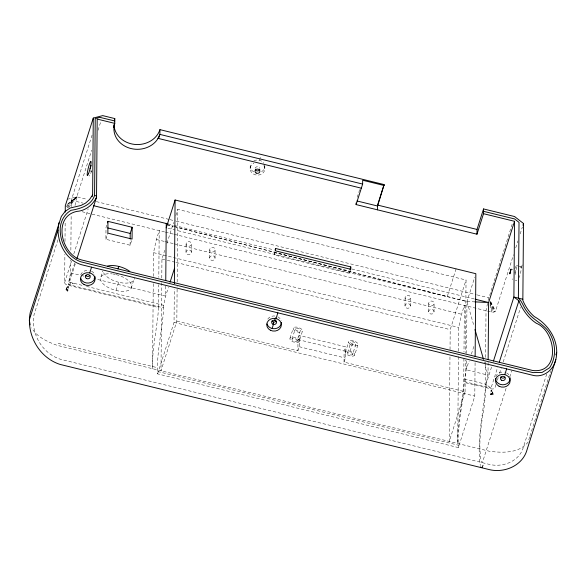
<?xml version="1.0" encoding="UTF-8"?>
<svg xmlns="http://www.w3.org/2000/svg" width="586" height="586" viewBox="0 0 586 586"><rect width="100%" height="100%" fill="white"/><g stroke="black" fill="none" stroke-linecap="round" stroke-linejoin="round"><path stroke-width="0.44" stroke-dasharray="2.93 2.2" d="M153.261 283.712L152.528 368.697C151.899 348.055 157.363 328.021 158.55 307.525L66.54 284.833L65.119 283.785L64.643 282.613L64.892 254.229M65.002 241.417L65.156 223.105M70.371 284.232L70.386 282.437M475.085 362.741L474.799 396.114L458.369 447.587L157.612 373.883C156.411 351.622 162.556 330.006 163.604 307.899L68.65 284.628L68.679 282.02L70.672 272.864L70.781 260.155M70.862 250.163L71.17 214.762M71.236 206.594L71.294 200.236L92.236 134.619M72.261 283.8L72.268 282.899M131.579 240.612L130.107 245.226L105.898 239.293L106 227.507L106.982 224.431M130.107 245.226L130.158 239.791M153.32 276.402L153.525 252.639L156.389 239.476L159.209 230.628L158.806 277.317M158.55 307.525L158.747 284.642M161.751 282.628L160.996 370.777L176.833 321.15L177.126 286.62M161.787 278.086L161.948 259.005L164.732 250.295M163.604 307.899L163.626 305.291L165.626 296.128L168.402 287.433M165.706 286.115L165.626 296.128L93.745 278.518M157.612 373.883L174.042 322.41L174.328 289.045M177.162 282.071L177.792 209.378L466.038 280.013L465.416 352.713M186.011 252.214L186.084 243.886M191.38 252.273A2.681 2.344 0.5 0 0 187.374 250.2A2.681 2.344 0.5 0 0 187.33 254.258A2.681 2.344 0.5 0 0 191.38 252.273L191.446 243.937A2.681 2.344 0.5 0 0 187.447 241.871A2.681 2.344 0.5 0 0 187.403 245.922A2.681 2.344 0.5 0 0 191.446 243.937M209.656 258.008L209.729 249.68M215.025 258.067A2.681 2.344 0.5 0 0 211.026 255.994A2.681 2.344 0.5 0 0 210.975 260.052A2.681 2.344 0.5 0 0 215.025 258.067L215.099 249.731A2.681 2.344 0.5 0 0 211.092 247.666A2.681 2.344 0.5 0 0 211.048 251.724A2.681 2.344 0.5 0 0 215.099 249.731M250.171 168.673L250.193 166.292M264.813 168.827L264.828 166.446M350.772 269.296L349.468 273.398L274.241 254.961L274.783 250.94M176.833 321.15L297.893 350.816L297.988 339.558L299.3 335.456L345.425 346.758L345.33 358.017L344.019 362.119L465.079 391.785L449.242 441.412L449.967 356.903M297.893 350.816L299.204 346.714L299.3 335.456M344.019 362.119L344.114 350.86L345.425 346.758M349.468 273.398L349.483 271.018L274.263 252.581M405.007 305.885L405.08 297.549M410.376 305.936A2.681 2.344 0.5 0 0 406.369 303.87A2.681 2.344 0.5 0 0 406.325 307.928A2.681 2.344 0.5 0 0 410.376 305.936L410.442 297.607A2.681 2.344 0.5 0 0 406.442 295.534A2.681 2.344 0.5 0 0 406.398 299.593A2.681 2.344 0.5 0 0 410.442 297.607M428.652 311.679L428.725 303.343M434.021 311.737A2.681 2.344 0.5 0 0 430.021 309.664A2.681 2.344 0.5 0 0 429.97 313.722A2.681 2.344 0.5 0 0 434.021 311.737L434.094 303.401A2.681 2.344 0.5 0 0 430.087 301.329A2.681 2.344 0.5 0 0 430.043 305.387A2.681 2.344 0.5 0 0 434.094 303.401M450.026 349.63L450.202 329.64L466.038 280.013M458.45 356.669L457.703 443.485C457.073 422.836 462.537 402.802 463.724 382.314L463.944 356.676M458.494 351.19L458.699 327.428L461.563 314.257L464.383 305.409L463.987 352.098M458.369 447.587C458.003 432.563 459.578 417.598 462.266 402.838C464.471 388.87 463.394 374.395 469.159 361.137M465.079 391.785L465.35 359.98M466.456 360.727L466.383 369.832L488.006 375.128C484.908 387.265 485.684 399.974 483.267 412.266C480.645 428.718 478.161 446.012 481.443 462.457L482.212 462.383L483.054 460.545L506.37 387.493M466.522 353.439L466.969 301.526L474.733 277.178M485.574 361.98L485.355 387.61C483.479 413.599 476.477 439.397 480.308 465.562M485.611 357.401L486.014 310.712L487.962 301.204M488.116 362.419L488.006 375.128L484.248 361.987M490.936 392.129L491.427 390.239L490.878 394.817L490.973 390.247L491.888 390.239L490.878 394.817L492.518 391.756L493.353 394.488M492.291 394.861L492.518 391.756L491.61 394.898M68.159 288.524L68.049 286.488L67.793 291.139L68.394 286.686L67.712 286.29L67.793 291.139L67.031 287.492L65.874 289.733M66.562 290.531L67.031 287.492L67.126 290.876M75.03 205.459L76.803 196.815L91.687 150.17M488.138 300.34L512.655 222.592M514.882 273.164L515.292 270.175L514.904 270.864M57.955 239.762L34.061 314.616C30.421 333.522 42.412 353.827 60.907 359.401L489.662 464.471C503.154 467.606 519.599 461.233 523.423 447.023L546.76 373.905M98.03 130.297L101.063 120.797M64.643 282.613L71.573 260.916M73.785 253.98L88.186 208.858M74.744 262.997L68.679 282.02L83.007 285.536M75.279 263.868L68.65 284.628L74.144 283.36M105.898 239.293L107.861 233.147M100.975 276.782L102.806 271.04M116.013 290.466L118.628 282.262A16.254 7.655 17.7 0 0 134.355 278.174M131.183 288.297L133.798 280.093M166.951 243.329L173.624 222.438M175.844 215.472L177.792 209.378M259.473 160.22L260.785 156.118M274.241 254.961L275.288 251.687M290.011 338.203L293.286 327.948M292.055 338.979L295.322 328.731M297.043 340.884A2.681 1.267 17.7 0 0 293.886 338.503A2.681 1.267 17.7 0 0 292.714 340.407A2.681 1.267 17.7 0 0 297.043 340.884L300.318 330.629A2.681 1.267 17.7 0 0 297.161 328.248A2.681 1.267 17.7 0 0 295.981 330.16A2.681 1.267 17.7 0 0 300.318 330.629M299.087 341.66A4.878 2.3 17.7 0 0 293.352 337.331A4.878 2.3 17.7 0 0 291.213 340.803A4.878 2.3 17.7 0 0 299.087 341.66L302.354 331.405A4.878 2.3 17.7 0 0 296.626 327.083A4.878 2.3 17.7 0 0 294.48 330.548A4.878 2.3 17.7 0 0 302.354 331.405M357.218 197.335L359.672 189.644M345.374 352.391L348.817 341.557M347.586 352.589L350.853 342.334M350.098 351.161L353.373 340.906M352.574 354.493A2.681 1.267 17.7 0 0 349.417 352.113A2.681 1.267 17.7 0 0 348.245 354.017A2.681 1.267 17.7 0 0 352.574 354.493L355.849 344.238A2.681 1.267 17.7 0 0 352.691 341.858A2.681 1.267 17.7 0 0 351.512 343.762A2.681 1.267 17.7 0 0 355.849 344.238M354.611 355.27A4.878 2.3 17.7 0 0 348.882 350.941A4.878 2.3 17.7 0 0 346.736 354.405A4.878 2.3 17.7 0 0 354.611 355.27L358.053 344.436M456.098 268.864L447.221 296.692L174.218 226.599M471.378 354.178L473.876 346.348M487.596 311.1C490.013 311.51 493.419 313.29 495.529 311.137L513.534 254.742M515.746 247.797L517.965 240.853M520.178 233.917L522.397 226.972M521.342 267.692L522.39 264.411M491.529 367.107L486.014 384.409L491.017 388.13L497.639 367.371M495.983 384.57L494.87 388.042L493.771 388.826L491.94 389.075L463.724 382.314M497.368 380.233L498.195 377.626M499.58 373.289L501.242 368.081M503.184 362.009L520.624 307.342M509.695 377.054L511.644 370.967M529.649 437.039L527.986 442.24C518.881 453.505 502.436 452.963 489.383 451.249L56.974 345.286C47.385 341.726 36.94 337.089 31.644 327.838M529.92 436.174L550.628 371.297M66.137 290.143L67.031 287.492M91.094 170.123L90.771 170.987M67.361 199.277L76.803 196.815L66.386 207.444L67.2 207.927L76.803 196.815L87.453 199.423M65.779 206.88L76.803 196.815L68.159 208.316L67.2 207.927M67.419 204.624L76.803 196.815L67.463 204.045M475.092 301.893L466.969 301.526L175.99 230.225M516.391 265.583L517.958 265.963M518.742 266.154L521.093 266.733M511.036 269.128L512.743 269.545M90.53 171.302L91.841 171.625M515.306 280.386L516.874 280.767M96.331 201.599L169.12 219.435M170.006 219.655L175.331 220.959M176.218 221.178L476.242 294.699M477.129 294.919L488.673 297.747M71.294 200.236L82.831 203.064M168.021 223.94L173.353 225.244M174.24 225.464L273.706 249.841M351.864 268.989L474.418 299.021M167.984 228.262L175.104 230.005M82.121 211.736L164.534 231.931M165.42 232.144L173.405 234.107M174.291 234.319L486.014 310.712M156.389 239.476L164.373 241.432M165.259 241.644L173.244 243.6M174.13 243.82L461.563 314.257M153.525 252.639L458.699 327.428M161.948 259.005L166.387 260.089M167.274 260.309L175.258 262.264M176.144 262.477L450.202 329.64M70.672 272.864L80.428 275.252M81.322 275.471L83.981 276.123M86.552 286.4L163.626 305.291M464.383 378.988L486.014 384.291M297.988 339.558L344.114 350.86M464.361 381.596L491.017 388.13M299.204 346.714L345.33 358.017M174.042 322.41L474.799 396.114M58.139 343.374L157.597 367.752M157.634 371.502L458.391 445.206M167.12 224.724L173.317 226.306L167.12 224.775M174.196 226.533L466.969 301.526L473.979 326.065M490.687 301.687L495.529 311.137M490.563 301.819L495.097 311.591M490.365 301.915L494.43 311.928M480.564 466.244L481.084 467.599M490.116 301.973L493.58 312.126M490.057 302.837L492.599 312.177M490.108 304.903L491.551 312.067M492.518 391.756L492.885 394.722M267.787 319.077A7.318 6.387 0.5 0 1 275.435 316.059M277.815 316.843A7.318 6.387 0.5 0 1 281.177 320.762M80.736 274.959A7.318 6.387 0.5 0 1 89.131 270.41M91.511 271.193A7.318 6.387 0.5 0 1 94.881 275.105M514.706 269.12A7.318 0.93 -76.2 0 1 516.625 266.125A7.318 0.93 -76.2 0 1 515.153 274.548M512.772 279.559A7.318 0.93 -76.2 0 1 512.713 278.848M264.601 164.791A7.318 6.387 0.5 0 1 261.107 171.94M253.789 171.866A7.318 6.387 0.5 0 1 251.211 163.106M253.914 160.798A7.318 6.387 0.5 0 1 263.883 163.245M520.383 267.677A7.318 0.93 -76.2 0 1 521.262 268.827A7.318 0.93 -76.2 0 1 519.342 277.42M118.628 282.262A16.254 7.655 17.7 0 1 103.041 270.498M116.145 274.607A16.254 7.655 17.7 0 1 130.239 289.367A16.254 7.655 17.7 0 1 104.044 284.693A16.254 7.655 17.7 0 1 112.094 273.882M112.886 273.984A16.254 7.655 17.7 0 1 115.332 274.416M91.592 170.753A7.318 0.93 -76.2 0 1 89.211 175.763M255.115 168.263A2.439 2.132 0.5 0 1 259.825 168.314M495.8 376.673A7.318 6.387 0.5 0 1 504.194 372.117M506.575 372.901A7.318 6.387 0.5 0 1 509.227 375.274M509.945 376.82A7.318 6.387 0.5 0 1 510.172 378.475M263.868 165.626A7.318 6.387 0.5 0 1 261.092 174.328A7.318 6.387 0.5 0 1 251.116 171.881A7.318 6.387 0.5 0 1 253.892 163.179M350.01 344.158A4.878 2.3 17.7 0 0 357.885 345.015A4.878 2.3 17.7 0 0 352.149 340.686A4.878 2.3 17.7 0 0 350.01 344.158"/><path stroke-width="0.88" d="M65.251 212.117L65.302 205.708L93.277 118.072L102.718 115.618L114.797 118.577L114.746 123.375L113.904 128.62A23.425 20.451 0.5 0 0 131.044 148.551A23.425 20.451 0.5 0 0 157.502 139.307L159.897 134.399L159.934 129.638L384.116 184.575L377.567 206.008L377.531 209.839M92.061 196.706L92.617 194.977L93.277 118.072M483.538 211.319L514.567 218.922L519.02 222.402L518.376 298.135C522.507 301.724 523.459 307.525 527.092 311.591C532.769 320.088 543.303 323.582 548.921 332.115C555.821 342.766 556.759 356.889 549.631 367.737L542.123 372.425L533.018 372.615L80.89 261.817C67.383 257.034 59.691 242.245 60.212 228.445C60.614 221.039 64.577 214.036 71.053 210.301C80.245 208.887 91.394 205.305 94.573 195.49L95.225 118.592L99.95 117.361L114.783 120.958M76.934 258.675L96.536 197.255L97.195 119.075L114.746 123.375L113.45 127.44L114.072 127.587M107.963 221.354L107.861 233.147L132.07 239.081L132.172 227.287L107.963 221.354L107.472 222.892M130.165 238.883L130.209 233.44L132.172 227.287M165.757 280.65L166.248 223.508M174.372 283.631L175.089 199.994L475.847 273.699L475.136 356.435M273.457 322.007L273.435 324.388L272.124 328.49M275.567 248.486L275.552 250.867L350.772 269.296L350.794 266.916L275.567 248.486L275.046 250.119M92.617 194.977L89.482 199.57L85.549 203.108L80.956 205.466L70.13 208.015L65.163 211.385L61.325 216.432L30.194 312.712C26.004 334.254 39.079 357.921 60.292 364.477L489.566 469.672C504.846 473.276 522.99 465.365 527.129 449.44L555.828 359.533C559.93 341.938 549.302 324.944 534.271 316.557C529.209 312.213 525.364 306.551 522.844 300.398L523.503 223.5L514.581 216.542L483.553 208.938L483.516 213.7L476.967 234.21L356.09 204.587L356.105 203.056M356.09 204.587L362.639 184.077L362.668 180.246L384.108 185.498M476.967 234.21L477.011 229.448L483.553 208.938M488.138 359.701L488.629 302.508L514.545 221.303L483.516 213.7M514.545 221.303L513.893 297.036L493.463 361.049M30.157 324.878L29.3 320.029L58.014 230.064L58.886 222.797M89.731 272.915L91.562 267.172M158.586 138.501L159.897 134.399L362.639 184.077M117.976 268.864L118.768 266.403M166.212 227.829L175.089 199.994M170.065 282.218L174.503 268.3M274.746 320.293L275.53 317.832M276.035 318.572L277.867 312.829M350.01 269.377L350.794 266.916M384.116 184.575L377.574 205.078L477.011 229.448M522.946 225.236L523.503 223.5M499.294 362.177L518.896 300.757L513.893 297.036L522.851 299.234M504.795 374.63L506.626 368.887M555.872 354.867L556.7 352.267M555.828 359.533C553.711 369.913 543.361 378.138 532.645 375.26L81.571 264.726C66.877 260.367 58.182 244.787 58.014 230.064M483.011 465.306L482.007 467.511L481.084 467.599M96.536 197.255C92.874 204.844 85.468 210.85 76.876 211.392C52.271 216.527 61.23 255.035 81.615 259.964L532.689 370.499C560.868 373.809 556.217 331.046 536.271 323.238C528.22 317.89 522.419 309.672 518.896 300.757M475.092 301.893L488.629 302.508L475.305 299.241M94.573 195.49L96.551 195.936M157.964 138.347L361.328 188.179M356.984 200.961L377.567 206.008M93.474 205.671L168.021 223.94M107.729 227.932L130.209 233.44M474.982 329.566L483.501 359.357M281.412 322.417A7.318 6.387 0.5 0 1 274.973 328.687A7.318 6.387 0.5 0 1 267.004 323.919M276.211 321.047A2.439 2.132 0.5 0 1 271.985 321.003M95.108 276.76A7.318 6.387 0.5 0 1 88.676 283.031A7.318 6.387 0.5 0 1 80.7 278.269M504.971 377.106A2.439 2.132 0.5 0 1 500.752 377.062M159.934 129.638A23.425 20.451 0.5 0 1 134.59 144.405A23.425 20.451 0.5 0 1 113.955 124.745M114.343 120.306A23.425 20.451 0.5 0 1 114.797 118.577M89.914 275.391A2.439 2.132 0.5 0 1 85.688 275.347M90.163 168.878A7.318 0.93 -76.2 0 1 90.471 167.647M90.64 167.039A7.318 0.93 -76.2 0 1 91.145 165.325M107.678 266.015A16.254 7.655 17.7 0 1 129.814 271.443M259.81 169.413A2.439 2.132 0.5 0 1 255.335 169.881M510.172 378.475A7.318 6.387 0.5 0 1 502.781 384.79A7.318 6.387 0.5 0 1 495.529 378.322M509.835 273.171L509.893 273.874L511.036 269.128L509.835 273.171M270.351 330.218A7.318 6.387 0.5 0 0 281.39 324.798A7.318 6.387 0.5 0 0 270.468 319.15A7.318 6.387 0.5 0 0 270.351 330.218M272.849 324.175A2.439 2.132 0.5 0 0 276.533 322.366A2.439 2.132 0.5 0 0 272.893 320.483A2.439 2.132 0.5 0 0 272.849 324.175M84.047 284.562A7.318 6.387 0.5 0 0 95.093 279.148A7.318 6.387 0.5 0 0 84.172 273.494A7.318 6.387 0.5 0 0 84.047 284.562M501.609 380.233A2.439 2.132 0.5 0 0 505.293 378.424A2.439 2.132 0.5 0 0 501.653 376.542A2.439 2.132 0.5 0 0 501.609 380.233M86.552 278.518A2.439 2.132 0.5 0 0 90.229 276.709A2.439 2.132 0.5 0 0 86.589 274.827A2.439 2.132 0.5 0 0 86.552 278.518M88.611 173.456A7.318 0.93 -76.2 0 0 91.05 161.553A7.318 0.93 -76.2 0 0 87.783 170.24A7.318 0.93 -76.2 0 0 88.611 173.456M499.111 386.277A7.318 6.387 0.5 0 0 510.15 380.856A7.318 6.387 0.5 0 0 499.235 375.208A7.318 6.387 0.5 0 0 499.111 386.277M256.199 173.053A2.439 2.132 0.5 0 0 259.884 171.244A2.439 2.132 0.5 0 0 256.243 169.361A2.439 2.132 0.5 0 0 256.199 173.053"/></g></svg>
